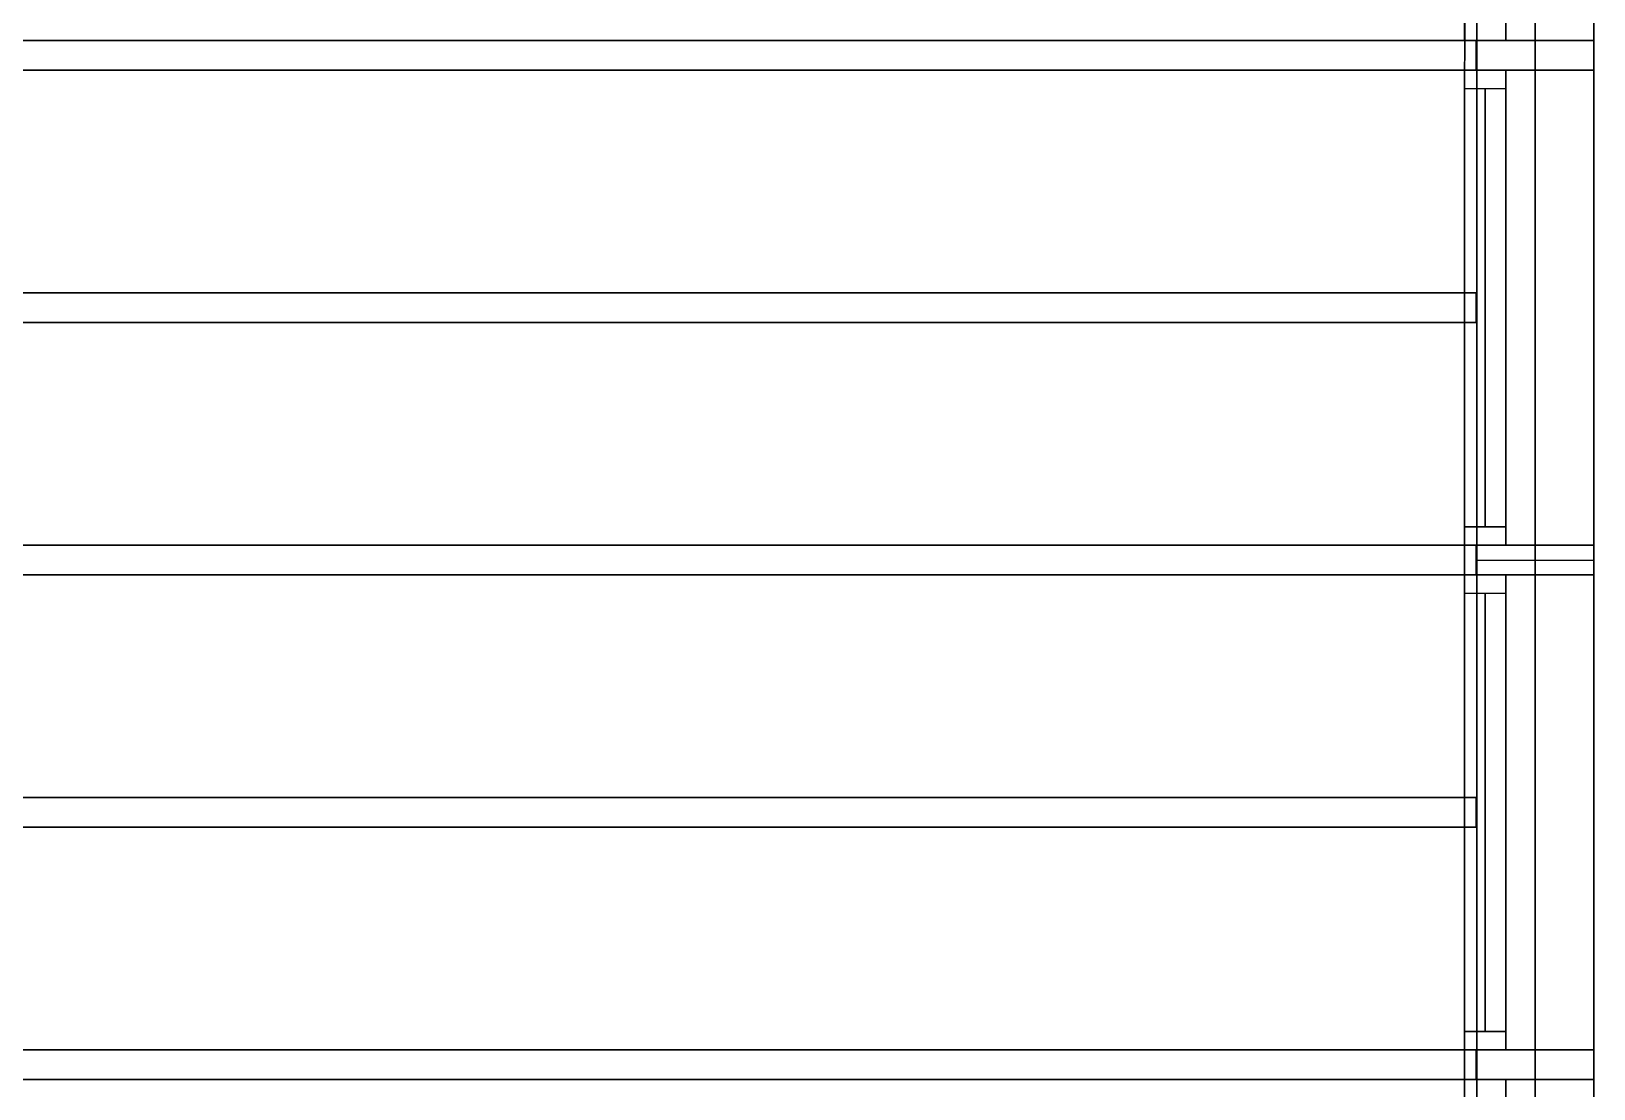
# Model space of a CAD drawing. Header units: millimetres. Extents: x 1429 to 3422, y 966 to 3043.
# Drawn here: x 3081.5 to 3422.3, y 2473.4 to 2703.9 of the extents above; entities that cross this region are included whole.
import ezdxf

# ---------------------------------------------------------------- set-up
doc = ezdxf.new("R2010")
doc.units = ezdxf.units.MM
doc.header["$MEASUREMENT"] = 0
for name, color, linetype in [('3D_BASE HORMIGON', 7, 'Continuous'), ('3D_CARPINTER_A', 7, 'Continuous'), ('3D_CUBIERTA', 7, 'Continuous'), ('3D_MURO', 1, 'Continuous'), ('3D_PILARES', 2, 'Continuous'), ('3D_PISO', 7, 'Continuous'), ('3D_VIDRIO', 131, 'Continuous'), ('3D_VIGAS', 5, 'Continuous')]:
    doc.layers.add(name, color=color, linetype=linetype)

msp = doc.modelspace()

# ---------------------------------------------------------------- linework, layer by layer
at = {"layer": '3D_BASE HORMIGON'}
for p, q in [((3422.29, 2698.63, 270), (3422.29, 2698.63, 90)), ((3396.79, 2588.63, 270), (3396.79, 2588.63, 300)), ((3396.79, 2588.63, 300), (3422.29, 2588.63, 300)), ((3396.79, 2588.63, 270), (3422.29, 2588.63, 270)), ((3422.29, 2588.63, 270), (3422.29, 2588.63, 300))]:
    msp.add_line(p, q, dxfattribs=at)
for points in [[(3422.29, 3042.63), (3422.29, 2354.63), (2872.29, 2354.63), (2872.29, 2601.13), (2846.79, 2601.13), (2846.79, 2602.63), (2534.29, 2602.63), (2534.29, 2822.63), (2734.29, 2822.63), (2734.29, 3042.63), (3422.29, 3042.63)], [(3422.29, 3042.63), (3422.29, 2354.63)], [(3422.29, 2354.63), (3422.29, 3042.63)], [(3422.29, 3042.63), (3422.29, 2354.63)], [(3396.79, 2822.63), (3396.79, 2354.63)], [(3422.29, 2822.63), (3422.29, 2354.63)]]:
    msp.add_lwpolyline(points, dxfattribs=at)
for points in [[(3396.79, 2822.63, 270), (3396.79, 2588.63, 270), (3396.79, 2354.63, 270)], [(3396.79, 2354.63, 300), (3396.79, 2588.63, 300), (3396.79, 2822.63, 300)], [(3409.54, 2822.63, 300), (3409.54, 2588.63, 300), (3409.54, 2354.63, 300)], [(3409.54, 2354.63, 270), (3409.54, 2588.63, 270), (3409.54, 2822.63, 270)], [(3422.29, 2354.63, 300), (3422.29, 2588.63, 300), (3422.29, 2822.63, 300)], [(3422.29, 2822.63, 270), (3422.29, 2588.63, 270), (3422.29, 2354.63, 270)]]:
    msp.add_open_spline(points, degree=2, dxfattribs=at)
at = {"layer": '3D_CARPINTER_A'}
msp.add_polyline3d([(1457.29, 1914.63, 432.63), (1457.29, 1722.63, 432.63), (1657.29, 1722.63, 465.35), (1657.29, 1716.63, 465.35), (1689.23, 1716.63, 470.58), (1689.79, 1500.13, 470.67), (2294.09, 1500.13, 569.56), (2296.79, 1940.96, 570), (2844.09, 1940.13, 659.69), (2846.79, 2380.96, 660), (3394.09, 2380.13, 749.62), (3394.15, 3014.73, 749.57), (2759.79, 3017.13, 645.76), (2759.79, 2794.63, 645.76), (2562.29, 2794.63, 613.45), (2562.29, 2577.13, 613.45), (2209.79, 2577.13, 555.76), (2209.79, 2356.13, 555.76), (2010.79, 2356.13, 523.2), (2010.79, 2136.13, 523.2), (1657.29, 2136.13, 465.35), (1657.29, 1914.63, 465.35), (1457.29, 1914.63, 432.63)], dxfattribs=at)
for points in [[(3394.09, 2701.88, 751.03), (3394.09, 2710.51, 751.03), (3394.09, 2727.88, 751.03), (3394.09, 2753.63, 751.03), (3394.09, 2779.37, 751.03), (3394.09, 2796.74, 751.03), (3394.09, 2805.38, 751.03)], [(3394.09, 2805.38, 630), (3394.09, 2796.74, 630), (3394.09, 2779.37, 630), (3394.09, 2753.63, 630), (3394.09, 2727.88, 630), (3394.09, 2710.51, 630), (3394.09, 2701.88, 630)], [(3403.09, 2701.88, 751.03), (3403.09, 2710.51, 751.03), (3403.09, 2727.88, 751.03), (3403.09, 2753.63, 751.03), (3403.09, 2779.37, 751.03), (3403.09, 2796.74, 751.03), (3403.09, 2805.38, 751.03)], [(3403.09, 2805.38, 630), (3403.09, 2796.74, 630), (3403.09, 2779.37, 630), (3403.09, 2753.63, 630), (3403.09, 2727.88, 630), (3403.09, 2710.51, 630), (3403.09, 2701.88, 630)], [(3403.09, 2701.88, 751.03), (3400.09, 2701.88, 751.03), (3397.09, 2701.88, 751.03), (3394.09, 2701.88, 751.03)], [(3394.09, 2701.88, 630), (3397.09, 2701.88, 630), (3400.09, 2701.88, 630), (3403.09, 2701.88, 630)], [(3394.09, 2701.88, 630), (3394.09, 2701.88, 710), (3394.09, 2701.88, 671.03), (3394.09, 2701.88, 751.03)], [(3403.09, 2701.88, 630), (3403.09, 2701.88, 710), (3403.09, 2701.88, 671.03), (3403.09, 2701.88, 751.03)], [(3394.09, 2591.88, 751.03), (3394.09, 2600.51, 751.03), (3394.09, 2617.88, 751.03), (3394.09, 2643.63, 751.03), (3394.09, 2669.37, 751.03), (3394.09, 2686.74, 751.03), (3394.09, 2695.38, 751.03)], [(3394.09, 2695.38, 751.03), (3397.09, 2695.38, 751.03), (3400.09, 2695.38, 751.03), (3403.09, 2695.38, 751.03)], [(3394.09, 2695.38, 751.03), (3394.09, 2695.38, 671.03), (3394.09, 2695.38, 710), (3394.09, 2695.38, 630)], [(3394.09, 2695.38, 630), (3397.09, 2695.38, 630), (3400.09, 2695.38, 630), (3403.09, 2695.38, 630)], [(3394.09, 2695.38, 630), (3394.09, 2686.74, 630), (3394.09, 2669.37, 630), (3394.09, 2643.63, 630), (3394.09, 2617.88, 630), (3394.09, 2600.51, 630), (3394.09, 2591.88, 630)], [(3403.09, 2591.88, 751.03), (3403.09, 2600.51, 751.03), (3403.09, 2617.88, 751.03), (3403.09, 2643.63, 751.03), (3403.09, 2669.37, 751.03), (3403.09, 2686.74, 751.03), (3403.09, 2695.38, 751.03)], [(3403.09, 2695.38, 630), (3403.09, 2686.74, 630), (3403.09, 2669.37, 630), (3403.09, 2643.63, 630), (3403.09, 2617.88, 630), (3403.09, 2600.51, 630), (3403.09, 2591.88, 630)], [(3403.09, 2695.38, 751.03), (3403.09, 2695.38, 671.03), (3403.09, 2695.38, 710), (3403.09, 2695.38, 630)], [(3394.09, 2691.37, 633.9), (3397.09, 2691.37, 633.9), (3400.09, 2691.37, 633.9), (3403.09, 2691.37, 633.9)], [(3394.09, 2691.37, 633.9), (3394.09, 2691.37, 707.47), (3394.09, 2691.37, 673.57), (3394.09, 2691.37, 747.13)], [(3394.09, 2691.37, 747.13), (3397.09, 2691.37, 747.13), (3400.09, 2691.37, 747.13), (3403.09, 2691.37, 747.13)], [(3403.09, 2595.88, 747.13), (3403.09, 2603.87, 747.13), (3403.09, 2619.87, 747.13), (3403.09, 2643.63, 747.13), (3403.09, 2667.38, 747.13), (3403.09, 2683.39, 747.13), (3403.09, 2691.37, 747.13)], [(3403.09, 2691.37, 633.9), (3403.09, 2683.39, 633.9), (3403.09, 2667.38, 633.9), (3403.09, 2643.63, 633.9), (3403.09, 2619.87, 633.9), (3403.09, 2603.87, 633.9), (3403.09, 2595.88, 633.9)], [(3403.09, 2691.37, 747.13), (3403.09, 2691.37, 673.57), (3403.09, 2691.37, 707.47), (3403.09, 2691.37, 633.9)], [(3403.09, 2595.88, 747.13), (3400.09, 2595.88, 747.13), (3397.09, 2595.88, 747.13), (3394.09, 2595.88, 747.13)], [(3394.09, 2595.88, 747.13), (3394.09, 2595.88, 673.57), (3394.09, 2595.88, 707.47), (3394.09, 2595.88, 633.9)], [(3394.09, 2595.88, 633.9), (3397.09, 2595.88, 633.9), (3400.09, 2595.88, 633.9), (3403.09, 2595.88, 633.9)], [(3403.09, 2595.88, 633.9), (3403.09, 2595.88, 707.47), (3403.09, 2595.88, 673.57), (3403.09, 2595.88, 747.13)], [(3403.09, 2591.88, 751.03), (3400.09, 2591.88, 751.03), (3397.09, 2591.88, 751.03), (3394.09, 2591.88, 751.03)], [(3394.09, 2591.88, 630), (3397.09, 2591.88, 630), (3400.09, 2591.88, 630), (3403.09, 2591.88, 630)], [(3394.09, 2591.88, 630), (3394.09, 2591.88, 710), (3394.09, 2591.88, 671.03), (3394.09, 2591.88, 751.03)], [(3403.09, 2591.88, 630), (3403.09, 2591.88, 710), (3403.09, 2591.88, 671.03), (3403.09, 2591.88, 751.03)], [(3394.09, 2481.88, 751.03), (3394.09, 2490.51, 751.03), (3394.09, 2507.88, 751.03), (3394.09, 2533.63, 751.03), (3394.09, 2559.37, 751.03), (3394.09, 2576.74, 751.03), (3394.09, 2585.38, 751.03)], [(3394.09, 2585.38, 751.03), (3397.09, 2585.38, 751.03), (3400.09, 2585.38, 751.03), (3403.09, 2585.38, 751.03)], [(3394.09, 2585.38, 751.03), (3394.09, 2585.38, 671.03), (3394.09, 2585.38, 710), (3394.09, 2585.38, 630)], [(3394.09, 2585.38, 630), (3397.09, 2585.38, 630), (3400.09, 2585.38, 630), (3403.09, 2585.38, 630)], [(3394.09, 2585.38, 630), (3394.09, 2576.74, 630), (3394.09, 2559.37, 630), (3394.09, 2533.63, 630), (3394.09, 2507.88, 630), (3394.09, 2490.51, 630), (3394.09, 2481.88, 630)], [(3403.09, 2481.88, 751.03), (3403.09, 2490.51, 751.03), (3403.09, 2507.88, 751.03), (3403.09, 2533.63, 751.03), (3403.09, 2559.37, 751.03), (3403.09, 2576.74, 751.03), (3403.09, 2585.38, 751.03)], [(3403.09, 2585.38, 630), (3403.09, 2576.74, 630), (3403.09, 2559.37, 630), (3403.09, 2533.63, 630), (3403.09, 2507.88, 630), (3403.09, 2490.51, 630), (3403.09, 2481.88, 630)], [(3403.09, 2585.38, 751.03), (3403.09, 2585.38, 671.03), (3403.09, 2585.38, 710), (3403.09, 2585.38, 630)], [(3394.09, 2581.37, 633.9), (3397.09, 2581.37, 633.9), (3400.09, 2581.37, 633.9), (3403.09, 2581.37, 633.9)], [(3394.09, 2581.37, 633.9), (3394.09, 2581.37, 707.47), (3394.09, 2581.37, 673.57), (3394.09, 2581.37, 747.13)], [(3394.09, 2581.37, 747.13), (3397.09, 2581.37, 747.13), (3400.09, 2581.37, 747.13), (3403.09, 2581.37, 747.13)], [(3403.09, 2485.88, 747.13), (3403.09, 2493.87, 747.13), (3403.09, 2509.87, 747.13), (3403.09, 2533.63, 747.13), (3403.09, 2557.38, 747.13), (3403.09, 2573.39, 747.13), (3403.09, 2581.37, 747.13)], [(3403.09, 2581.37, 633.9), (3403.09, 2573.39, 633.9), (3403.09, 2557.38, 633.9), (3403.09, 2533.63, 633.9), (3403.09, 2509.87, 633.9), (3403.09, 2493.87, 633.9), (3403.09, 2485.88, 633.9)], [(3403.09, 2581.37, 747.13), (3403.09, 2581.37, 673.57), (3403.09, 2581.37, 707.47), (3403.09, 2581.37, 633.9)], [(3403.09, 2485.88, 747.13), (3400.09, 2485.88, 747.13), (3397.09, 2485.88, 747.13), (3394.09, 2485.88, 747.13)], [(3394.09, 2485.88, 747.13), (3394.09, 2485.88, 673.57), (3394.09, 2485.88, 707.47), (3394.09, 2485.88, 633.9)], [(3394.09, 2485.88, 633.9), (3397.09, 2485.88, 633.9), (3400.09, 2485.88, 633.9), (3403.09, 2485.88, 633.9)], [(3403.09, 2485.88, 633.9), (3403.09, 2485.88, 707.47), (3403.09, 2485.88, 673.57), (3403.09, 2485.88, 747.13)], [(3403.09, 2481.88, 751.03), (3400.09, 2481.88, 751.03), (3397.09, 2481.88, 751.03), (3394.09, 2481.88, 751.03)], [(3394.09, 2481.88, 630), (3397.09, 2481.88, 630), (3400.09, 2481.88, 630), (3403.09, 2481.88, 630)], [(3394.09, 2481.88, 630), (3394.09, 2481.88, 710), (3394.09, 2481.88, 671.03), (3394.09, 2481.88, 751.03)], [(3403.09, 2481.88, 630), (3403.09, 2481.88, 710), (3403.09, 2481.88, 671.03), (3403.09, 2481.88, 751.03)], [(3394.09, 2475.38, 751.03), (3397.09, 2475.38, 751.03), (3400.09, 2475.38, 751.03), (3403.09, 2475.38, 751.03)], [(3394.09, 2475.38, 751.03), (3394.09, 2475.38, 671.03), (3394.09, 2475.38, 710), (3394.09, 2475.38, 630)], [(3394.09, 2475.38, 630), (3397.09, 2475.38, 630), (3400.09, 2475.38, 630), (3403.09, 2475.38, 630)], [(3403.09, 2475.38, 751.03), (3403.09, 2475.38, 671.03), (3403.09, 2475.38, 710), (3403.09, 2475.38, 630)]]:
    msp.add_open_spline(points, degree=3, dxfattribs=at)
for points, knots in [([(3394.09, 2595.88, 633.9), (3394.09, 2603.19, 633.9), (3394.09, 2619.2, 633.9), (3394.09, 2643.63, 633.9), (3394.09, 2668.05, 633.9), (3394.09, 2684.06, 633.9), (3394.09, 2691.37, 633.9)], [-423, -423, -423, -423, -401.125, -375.25, -349.375, -327.5, -327.5, -327.5, -327.5]), ([(3394.09, 2691.37, 747.13), (3394.09, 2684.06, 747.13), (3394.09, 2668.05, 747.13), (3394.09, 2643.63, 747.13), (3394.09, 2619.2, 747.13), (3394.09, 2603.19, 747.13), (3394.09, 2595.88, 747.13)], [-95.5, -95.5, -95.5, -95.5, -73.625, -47.75, -21.875, 0, 0, 0, 0]), ([(3394.09, 2485.88, 633.9), (3394.09, 2493.19, 633.9), (3394.09, 2509.2, 633.9), (3394.09, 2533.63, 633.9), (3394.09, 2558.05, 633.9), (3394.09, 2574.06, 633.9), (3394.09, 2581.37, 633.9)], [-423, -423, -423, -423, -401.125, -375.25, -349.375, -327.5, -327.5, -327.5, -327.5]), ([(3394.09, 2581.37, 747.13), (3394.09, 2574.06, 747.13), (3394.09, 2558.05, 747.13), (3394.09, 2533.63, 747.13), (3394.09, 2509.2, 747.13), (3394.09, 2493.19, 747.13), (3394.09, 2485.88, 747.13)], [-95.5, -95.5, -95.5, -95.5, -73.625, -47.75, -21.875, 0, 0, 0, 0]), ([(3394.09, 2380.13, 751.03), (3394.09, 2388.76, 751.03), (3394.09, 2401, 751.03), (3394.09, 2416.42, 751.03), (3394.09, 2427.75, 751.03), (3394.09, 2439.08, 751.03), (3394.09, 2454.5, 751.03), (3394.09, 2466.74, 751.03), (3394.09, 2475.38, 751.03)], [0, 0, 0, 0, 25.875, 38.8125, 51.75, 64.6875, 77.625, 103.5, 103.5, 103.5, 103.5]), ([(3394.09, 2475.38, 630), (3394.09, 2466.74, 630), (3394.09, 2454.5, 630), (3394.09, 2439.08, 630), (3394.09, 2427.75, 630), (3394.09, 2416.42, 630), (3394.09, 2401, 630), (3394.09, 2388.76, 630), (3394.09, 2380.13, 630)], [343.5, 343.5, 343.5, 343.5, 369.375, 382.3125, 395.25, 408.1875, 421.125, 447, 447, 447, 447]), ([(3403.09, 2380.13, 751.03), (3403.09, 2388.76, 751.03), (3403.09, 2401, 751.03), (3403.09, 2416.42, 751.03), (3403.09, 2427.75, 751.03), (3403.09, 2439.08, 751.03), (3403.09, 2454.5, 751.03), (3403.09, 2466.74, 751.03), (3403.09, 2475.38, 751.03)], [0, 0, 0, 0, 25.875, 38.8125, 51.75, 64.6875, 77.625, 103.5, 103.5, 103.5, 103.5]), ([(3403.09, 2475.38, 630), (3403.09, 2466.74, 630), (3403.09, 2454.5, 630), (3403.09, 2439.08, 630), (3403.09, 2427.75, 630), (3403.09, 2416.42, 630), (3403.09, 2401, 630), (3403.09, 2388.76, 630), (3403.09, 2380.13, 630)], [343.5, 343.5, 343.5, 343.5, 369.375, 382.3125, 395.25, 408.1875, 421.125, 447, 447, 447, 447])]:
    msp.add_open_spline(points, degree=3, knots=knots, dxfattribs=at)
at = {"layer": '3D_CUBIERTA', "extrusion": (0, 7.89606e-05, 1)}
for points in [[(3394.09, 2380.07), (3394.15, 3014.67)], [(3394.15, 3014.67), (3394.09, 2380.07)]]:
    msp.add_lwpolyline(points, dxfattribs=at)
at = {"layer": '3D_CUBIERTA'}
for points in [[(3422.29, 2354.63, 757.17), (3422.29, 2698.63, 757.17), (3422.29, 3042.63, 757.17)], [(3422.29, 3042.63, 762.17), (3422.29, 2698.63, 762.17), (3422.29, 2354.63, 762.17)]]:
    msp.add_open_spline(points, degree=2, dxfattribs=at)
at = {"layer": '3D_MURO', "extrusion": (-0.161489, 0, 0.986875)}
msp.add_lwpolyline([(-1942.63, 1479.65), (-1694.63, 1479.65), (-1694.63, 1710.68), (-1474.63, 1710.68), (-1474.63, 2384.53), (-1914.63, 2384.53), (-1914.63, 2941.84), (-2354.63, 2941.84), (-2354.63, 3499.16), (-3042.63, 3499.16), (-3042.63, 2802.01), (-2822.63, 2802.01), (-2822.63, 2599.35), (-2602.63, 2599.35), (-2602.63, 2244.69), (-2382.63, 2244.69), (-2382.63, 2042.03), (-2162.63, 2042.03), (-2162.63, 1682.31), (-1942.63, 1682.31), (-1942.63, 1479.65)], dxfattribs=at)
at = {"layer": '3D_MURO'}
for points in [[(3396.79, 2380.13), (3396.79, 3014.63)], [(3422.29, 3014.63), (3422.29, 2380.13)]]:
    msp.add_lwpolyline(points, dxfattribs=at)
for points, degree in [([(3396.79, 2380.13, 630), (3396.79, 2697.38, 630), (3396.79, 3014.63, 630)], 2), ([(3422.29, 3014.63, 630), (3422.29, 2697.38, 630), (3422.29, 2380.13, 630)], 2), ([(3422.29, 2822.63, 300), (3422.29, 2666.63, 300), (3422.29, 2510.63, 300), (3422.29, 2354.63, 300)], 3)]:
    msp.add_open_spline(points, degree=degree, dxfattribs=at)
at = {"layer": '3D_MURO', "extrusion": (8.77861e-07, -2.57739e-16, -1)}
msp.add_open_spline([(3396.79, 2354.63, 300), (3396.79, 2510.63, 300), (3396.79, 2666.63, 300), (3396.79, 2822.63, 300)], degree=3, dxfattribs=at)
at = {"layer": '3D_PILARES'}
for p, q in [((3396.79, 2701.88, 630), (3396.79, 2701.88, 750)), ((3422.29, 2701.88, 630), (3422.29, 2701.88, 754.17)), ((3396.79, 2695.38, 630), (3396.79, 2695.38, 750)), ((3422.29, 2695.38, 630), (3422.29, 2695.38, 754.17)), ((3396.79, 2591.88, 630), (3396.79, 2591.88, 750)), ((3422.29, 2591.88, 630), (3422.29, 2591.88, 754.17)), ((3396.79, 2585.38, 630), (3396.79, 2585.38, 750)), ((3422.29, 2585.38, 630), (3422.29, 2585.38, 754.17)), ((3396.79, 2481.88, 630), (3396.79, 2481.88, 750)), ((3422.29, 2481.88, 630), (3422.29, 2481.88, 754.17)), ((3396.79, 2475.38, 630), (3396.79, 2475.38, 750)), ((3422.29, 2475.38, 630), (3422.29, 2475.38, 754.17))]:
    msp.add_line(p, q, dxfattribs=at)
for points in [[(3396.79, 2701.88), (3396.79, 2695.38)], [(3422.29, 2701.88), (3396.79, 2701.88)], [(3422.29, 2695.38), (3422.29, 2701.88)], [(3396.79, 2695.38), (3422.29, 2695.38)], [(3396.79, 2591.88), (3396.79, 2585.38)], [(3422.29, 2591.88), (3396.79, 2591.88)], [(3422.29, 2585.38), (3422.29, 2591.88)], [(3396.79, 2585.38), (3422.29, 2585.38)], [(3396.79, 2481.88), (3396.79, 2475.38)], [(3422.29, 2481.88), (3396.79, 2481.88)], [(3422.29, 2475.38), (3422.29, 2481.88)], [(3396.79, 2475.38), (3422.29, 2475.38)]]:
    msp.add_lwpolyline(points, dxfattribs=at)
for points in [[(3396.79, 2695.38, 750), (3396.79, 2697.54, 750), (3396.79, 2699.71, 750), (3396.79, 2701.88, 750)], [(3396.79, 2701.88, 750), (3405.29, 2701.88, 751.39), (3413.79, 2701.88, 752.78), (3422.29, 2701.88, 754.17)], [(3422.29, 2701.88, 754.17), (3422.29, 2699.71, 754.17), (3422.29, 2697.54, 754.17), (3422.29, 2695.38, 754.17)], [(3422.29, 2695.38, 754.17), (3413.79, 2695.38, 752.78), (3405.29, 2695.38, 751.39), (3396.79, 2695.38, 750)], [(3396.79, 2585.38, 750), (3396.79, 2587.54, 750), (3396.79, 2589.71, 750), (3396.79, 2591.88, 750)], [(3396.79, 2591.88, 750), (3405.29, 2591.88, 751.39), (3413.79, 2591.88, 752.78), (3422.29, 2591.88, 754.17)], [(3422.29, 2591.88, 754.17), (3422.29, 2589.71, 754.17), (3422.29, 2587.54, 754.17), (3422.29, 2585.38, 754.17)], [(3422.29, 2585.38, 754.17), (3413.79, 2585.38, 752.78), (3405.29, 2585.38, 751.39), (3396.79, 2585.38, 750)], [(3396.79, 2475.38, 750), (3396.79, 2477.54, 750), (3396.79, 2479.71, 750), (3396.79, 2481.88, 750)], [(3396.79, 2481.88, 750), (3405.29, 2481.88, 751.39), (3413.79, 2481.88, 752.78), (3422.29, 2481.88, 754.17)], [(3422.29, 2481.88, 754.17), (3422.29, 2479.71, 754.17), (3422.29, 2477.54, 754.17), (3422.29, 2475.38, 754.17)], [(3422.29, 2475.38, 754.17), (3413.79, 2475.38, 752.78), (3405.29, 2475.38, 751.39), (3396.79, 2475.38, 750)]]:
    msp.add_open_spline(points, degree=3, dxfattribs=at)
at = {"layer": '3D_PISO'}
for points in [[(3396.79, 2822.63, 270), (3396.79, 2588.63, 270), (3396.79, 2354.63, 270)], [(3396.79, 2354.63, 300), (3396.79, 2588.63, 300), (3396.79, 2822.63, 300)]]:
    msp.add_open_spline(points, degree=2, dxfattribs=at)
at = {"layer": '3D_VIDRIO'}
for points in [[(3398.59, 2595.88, 633.9), (3398.59, 2625.59, 633.9), (3398.59, 2661.66, 633.9), (3398.59, 2691.37, 633.9)], [(3398.59, 2691.37, 747.13), (3398.59, 2661.66, 747.13), (3398.59, 2625.59, 747.13), (3398.59, 2595.88, 747.13)], [(3398.59, 2595.88, 747.13), (3398.59, 2595.88, 673.57), (3398.59, 2595.88, 707.47), (3398.59, 2595.88, 633.9)], [(3398.59, 2485.88, 633.9), (3398.59, 2515.59, 633.9), (3398.59, 2551.66, 633.9), (3398.59, 2581.37, 633.9)], [(3398.59, 2581.37, 747.13), (3398.59, 2551.66, 747.13), (3398.59, 2515.59, 747.13), (3398.59, 2485.88, 747.13)], [(3398.59, 2485.88, 747.13), (3398.59, 2485.88, 673.57), (3398.59, 2485.88, 707.47), (3398.59, 2485.88, 633.9)]]:
    msp.add_open_spline(points, degree=3, dxfattribs=at)
at = {"layer": '3D_VIDRIO', "extrusion": (-1, 0, 0)}
for points in [[(3398.59, 2691.37, 633.9), (3398.59, 2691.37, 707.47), (3398.59, 2691.37, 673.57), (3398.59, 2691.37, 747.13)], [(3398.59, 2581.37, 633.9), (3398.59, 2581.37, 707.47), (3398.59, 2581.37, 673.57), (3398.59, 2581.37, 747.13)]]:
    msp.add_open_spline(points, degree=3, dxfattribs=at)
at = {"layer": '3D_VIGAS', "extrusion": (-0.161489, -0.000552376, 0.986874)}
for points in [[(3396.79, 2701.88, 750), (3346.2, 2701.88, 741.72), (3215.72, 2701.88, 720.37), (2987.13, 2701.88, 682.97), (2849.64, 2701.88, 660.47), (2773.85, 2701.88, 648.07), (2759.79, 2701.88, 645.76)], [(3396.79, 2646.88, 750), (3346.2, 2646.88, 741.72), (3215.72, 2646.88, 720.37), (2987.13, 2646.88, 682.97), (2849.64, 2646.88, 660.47), (2773.85, 2646.88, 648.07), (2759.79, 2646.88, 645.76)]]:
    msp.add_open_spline(points, degree=3, knots=[1249.646178, 1249.646178, 1249.646178, 1249.646178, 1403.41445, 1480.298587, 1557.182723, 1574.743766, 1574.743766, 1574.743766, 1574.743766], dxfattribs=at)
at = {"layer": '3D_VIGAS'}
for points, knots in [([(2759.79, 2701.88, 600.76), (2770.41, 2701.88, 602.5), (2842.7, 2701.88, 614.33), (2977.18, 2701.88, 636.34), (3208.27, 2701.88, 674.15), (3342.56, 2701.88, 696.13), (3396.54, 2701.88, 704.96)], [915.829863, 915.829863, 915.829863, 915.829863, 929.109634, 1005.99377, 1082.877906, 1236.646178, 1236.646178, 1236.646178, 1236.646178]), ([(3396.54, 2695.38, 704.96), (3342.56, 2695.38, 696.13), (3208.27, 2695.38, 674.15), (2977.18, 2695.38, 636.34), (2842.7, 2695.38, 614.33), (2770.41, 2695.38, 602.5), (2759.79, 2695.38, 600.76)], [0, 0, 0, 0, 153.768272, 230.652408, 307.536545, 320.816316, 320.816316, 320.816316, 320.816316]), ([(2759.79, 2695.38, 645.76), (2773.85, 2695.38, 648.07), (2849.64, 2695.38, 660.47), (2987.13, 2695.38, 682.97), (3215.72, 2695.38, 720.37), (3346.2, 2695.38, 741.72), (3396.79, 2695.38, 750)], [2161.194768, 2161.194768, 2161.194768, 2161.194768, 2178.755812, 2255.639948, 2332.524084, 2486.292356, 2486.292356, 2486.292356, 2486.292356]), ([(2759.79, 2646.88, 600.76), (2770.41, 2646.88, 602.5), (2842.7, 2646.88, 614.33), (2977.18, 2646.88, 636.34), (3208.27, 2646.88, 674.15), (3342.56, 2646.88, 696.13), (3396.54, 2646.88, 704.96)], [915.829863, 915.829863, 915.829863, 915.829863, 929.109634, 1005.99377, 1082.877906, 1236.646178, 1236.646178, 1236.646178, 1236.646178]), ([(3396.54, 2640.38, 704.96), (3342.56, 2640.38, 696.13), (3208.27, 2640.38, 674.15), (2977.18, 2640.38, 636.34), (2842.7, 2640.38, 614.33), (2770.41, 2640.38, 602.5), (2759.79, 2640.38, 600.76)], [0, 0, 0, 0, 153.768272, 230.652408, 307.536545, 320.816316, 320.816316, 320.816316, 320.816316]), ([(2759.79, 2640.38, 645.76), (2773.85, 2640.38, 648.07), (2849.64, 2640.38, 660.47), (2987.13, 2640.38, 682.97), (3215.72, 2640.38, 720.37), (3346.2, 2640.38, 741.72), (3396.79, 2640.38, 750)], [2161.194768, 2161.194768, 2161.194768, 2161.194768, 2178.755812, 2255.639948, 2332.524084, 2486.292356, 2486.292356, 2486.292356, 2486.292356]), ([(2759.79, 2591.88, 600.76), (2770.41, 2591.88, 602.5), (2842.7, 2591.88, 614.33), (2977.18, 2591.88, 636.34), (3208.27, 2591.88, 674.15), (3342.56, 2591.88, 696.13), (3396.54, 2591.88, 704.96)], [915.829863, 915.829863, 915.829863, 915.829863, 929.109634, 1005.99377, 1082.877906, 1236.646178, 1236.646178, 1236.646178, 1236.646178]), ([(3396.54, 2585.38, 704.96), (3342.56, 2585.38, 696.13), (3208.27, 2585.38, 674.15), (2977.18, 2585.38, 636.34), (2842.7, 2585.38, 614.33), (2770.41, 2585.38, 602.5), (2759.79, 2585.38, 600.76)], [0, 0, 0, 0, 153.768272, 230.652408, 307.536545, 320.816316, 320.816316, 320.816316, 320.816316]), ([(2759.79, 2585.38, 645.76), (2773.85, 2585.38, 648.07), (2849.64, 2585.38, 660.47), (2987.13, 2585.38, 682.97), (3215.72, 2585.38, 720.37), (3346.2, 2585.38, 741.72), (3396.79, 2585.38, 750)], [2161.194768, 2161.194768, 2161.194768, 2161.194768, 2178.755812, 2255.639948, 2332.524084, 2486.292356, 2486.292356, 2486.292356, 2486.292356]), ([(3396.79, 2536.88, 750), (3346.2, 2536.88, 741.72), (3215.72, 2536.88, 720.37), (2987.13, 2536.88, 682.97), (2802.04, 2536.88, 652.68), (2647.79, 2536.88, 627.44), (2531.22, 2536.88, 608.36), (2448.91, 2536.88, 594.89), (2386.01, 2536.88, 584.6), (2339.96, 2536.88, 577.06), (2307.76, 2536.88, 571.8), (2283.07, 2536.88, 567.76), (2264.7, 2536.88, 564.75), (2251.64, 2536.88, 562.61), (2239.33, 2536.88, 560.6), (2227.79, 2536.88, 558.71), (2218.84, 2536.88, 557.25), (2212.1, 2536.88, 556.14), (2208.87, 2536.88, 555.61), (2207.29, 2536.88, 555.35)], [1249.646178, 1249.646178, 1249.646178, 1249.646178, 1403.41445, 1480.298587, 1557.182723, 1634.066859, 1672.508927, 1710.950995, 1749.393063, 1768.614097, 1787.835131, 1807.056165, 1816.666682, 1826.277199, 1835.887716, 1845.498233, 1855.10875, 1859.914009, 1864.719267, 1864.719267, 1864.719267, 1864.719267]), ([(2207.29, 2536.88, 510.35), (2208.87, 2536.88, 510.61), (2212.03, 2536.88, 511.13), (2218.34, 2536.88, 512.16), (2226.77, 2536.88, 513.54), (2237.7, 2536.88, 515.33), (2249.43, 2536.88, 517.25), (2261.93, 2536.88, 519.3), (2279.58, 2536.88, 522.18), (2303.42, 2536.88, 526.09), (2334.67, 2536.88, 531.2), (2379.57, 2536.88, 538.55), (2441.24, 2536.88, 548.64), (2522.39, 2536.88, 561.92), (2637.84, 2536.88, 580.81), (2791.5, 2536.88, 605.95), (2977.18, 2536.88, 636.34), (3208.27, 2536.88, 674.15), (3342.56, 2536.88, 696.13), (3396.54, 2536.88, 704.96)], [621.573089, 621.573089, 621.573089, 621.573089, 626.378348, 631.183606, 640.794123, 650.40464, 660.015157, 669.625674, 679.236191, 698.457225, 717.678259, 736.899293, 775.341361, 813.783429, 852.225497, 929.109634, 1005.99377, 1082.877906, 1236.646178, 1236.646178, 1236.646178, 1236.646178]), ([(2207.29, 2530.38, 555.35), (2208.87, 2530.38, 555.61), (2212.1, 2530.38, 556.14), (2218.84, 2530.38, 557.25), (2227.79, 2530.38, 558.71), (2239.33, 2530.38, 560.6), (2251.64, 2530.38, 562.61), (2264.7, 2530.38, 564.75), (2283.07, 2530.38, 567.76), (2307.76, 2530.38, 571.8), (2339.96, 2530.38, 577.06), (2386.01, 2530.38, 584.6), (2448.91, 2530.38, 594.89), (2531.22, 2530.38, 608.36), (2647.79, 2530.38, 627.44), (2802.04, 2530.38, 652.68), (2987.13, 2530.38, 682.97), (3215.72, 2530.38, 720.37), (3346.2, 2530.38, 741.72), (3396.79, 2530.38, 750)], [1871.219267, 1871.219267, 1871.219267, 1871.219267, 1876.024526, 1880.829784, 1890.440301, 1900.050818, 1909.661335, 1919.271852, 1928.882369, 1948.103403, 1967.324437, 1986.545471, 2024.987539, 2063.429608, 2101.871676, 2178.755812, 2255.639948, 2332.524084, 2486.292356, 2486.292356, 2486.292356, 2486.292356]), ([(3396.54, 2530.38, 704.96), (3342.56, 2530.38, 696.13), (3208.27, 2530.38, 674.15), (2977.18, 2530.38, 636.34), (2791.5, 2530.38, 605.95), (2637.84, 2530.38, 580.81), (2522.39, 2530.38, 561.92), (2441.24, 2530.38, 548.64), (2379.57, 2530.38, 538.55), (2334.67, 2530.38, 531.2), (2303.42, 2530.38, 526.09), (2279.58, 2530.38, 522.18), (2261.93, 2530.38, 519.3), (2249.43, 2530.38, 517.25), (2237.7, 2530.38, 515.33), (2226.77, 2530.38, 513.54), (2218.34, 2530.38, 512.16), (2212.03, 2530.38, 511.13), (2208.87, 2530.38, 510.61), (2207.29, 2530.38, 510.35)], [0, 0, 0, 0, 153.768272, 230.652408, 307.536545, 384.420681, 422.862749, 461.304817, 499.746885, 518.967919, 538.188953, 557.409987, 567.020504, 576.631021, 586.241538, 595.852055, 605.462572, 610.267831, 615.073089, 615.073089, 615.073089, 615.073089]), ([(3396.79, 2481.88, 750), (3346.2, 2481.88, 741.72), (3215.72, 2481.88, 720.37), (2987.13, 2481.88, 682.97), (2802.04, 2481.88, 652.68), (2647.79, 2481.88, 627.44), (2531.22, 2481.88, 608.36), (2448.91, 2481.88, 594.89), (2386.01, 2481.88, 584.6), (2339.96, 2481.88, 577.06), (2307.76, 2481.88, 571.8), (2283.07, 2481.88, 567.76), (2264.7, 2481.88, 564.75), (2251.64, 2481.88, 562.61), (2239.33, 2481.88, 560.6), (2227.79, 2481.88, 558.71), (2218.84, 2481.88, 557.25), (2212.1, 2481.88, 556.14), (2208.87, 2481.88, 555.61), (2207.29, 2481.88, 555.35)], [1249.646178, 1249.646178, 1249.646178, 1249.646178, 1403.41445, 1480.298587, 1557.182723, 1634.066859, 1672.508927, 1710.950995, 1749.393063, 1768.614097, 1787.835131, 1807.056165, 1816.666682, 1826.277199, 1835.887716, 1845.498233, 1855.10875, 1859.914009, 1864.719267, 1864.719267, 1864.719267, 1864.719267]), ([(2207.29, 2481.88, 510.35), (2208.87, 2481.88, 510.61), (2212.03, 2481.88, 511.13), (2218.34, 2481.88, 512.16), (2226.77, 2481.88, 513.54), (2237.7, 2481.88, 515.33), (2249.43, 2481.88, 517.25), (2261.93, 2481.88, 519.3), (2279.58, 2481.88, 522.18), (2303.42, 2481.88, 526.09), (2334.67, 2481.88, 531.2), (2379.57, 2481.88, 538.55), (2441.24, 2481.88, 548.64), (2522.39, 2481.88, 561.92), (2637.84, 2481.88, 580.81), (2791.5, 2481.88, 605.95), (2977.18, 2481.88, 636.34), (3208.27, 2481.88, 674.15), (3342.56, 2481.88, 696.13), (3396.54, 2481.88, 704.96)], [621.573089, 621.573089, 621.573089, 621.573089, 626.378348, 631.183606, 640.794123, 650.40464, 660.015157, 669.625674, 679.236191, 698.457225, 717.678259, 736.899293, 775.341361, 813.783429, 852.225497, 929.109634, 1005.99377, 1082.877906, 1236.646178, 1236.646178, 1236.646178, 1236.646178]), ([(2207.29, 2475.38, 555.35), (2208.87, 2475.38, 555.61), (2212.1, 2475.38, 556.14), (2218.84, 2475.38, 557.25), (2227.79, 2475.38, 558.71), (2239.33, 2475.38, 560.6), (2251.64, 2475.38, 562.61), (2264.7, 2475.38, 564.75), (2283.07, 2475.38, 567.76), (2307.76, 2475.38, 571.8), (2339.96, 2475.38, 577.06), (2386.01, 2475.38, 584.6), (2448.91, 2475.38, 594.89), (2531.22, 2475.38, 608.36), (2647.79, 2475.38, 627.44), (2802.04, 2475.38, 652.68), (2987.13, 2475.38, 682.97), (3215.72, 2475.38, 720.37), (3346.2, 2475.38, 741.72), (3396.79, 2475.38, 750)], [1871.219267, 1871.219267, 1871.219267, 1871.219267, 1876.024526, 1880.829784, 1890.440301, 1900.050818, 1909.661335, 1919.271852, 1928.882369, 1948.103403, 1967.324437, 1986.545471, 2024.987539, 2063.429608, 2101.871676, 2178.755812, 2255.639948, 2332.524084, 2486.292356, 2486.292356, 2486.292356, 2486.292356]), ([(3396.54, 2475.38, 704.96), (3342.56, 2475.38, 696.13), (3208.27, 2475.38, 674.15), (2977.18, 2475.38, 636.34), (2791.5, 2475.38, 605.95), (2637.84, 2475.38, 580.81), (2522.39, 2475.38, 561.92), (2441.24, 2475.38, 548.64), (2379.57, 2475.38, 538.55), (2334.67, 2475.38, 531.2), (2303.42, 2475.38, 526.09), (2279.58, 2475.38, 522.18), (2261.93, 2475.38, 519.3), (2249.43, 2475.38, 517.25), (2237.7, 2475.38, 515.33), (2226.77, 2475.38, 513.54), (2218.34, 2475.38, 512.16), (2212.03, 2475.38, 511.13), (2208.87, 2475.38, 510.61), (2207.29, 2475.38, 510.35)], [0, 0, 0, 0, 153.768272, 230.652408, 307.536545, 384.420681, 422.862749, 461.304817, 499.746885, 518.967919, 538.188953, 557.409987, 567.020504, 576.631021, 586.241538, 595.852055, 605.462572, 610.267831, 615.073089, 615.073089, 615.073089, 615.073089])]:
    msp.add_open_spline(points, degree=3, knots=knots, dxfattribs=at)
for points in [[(3396.54, 2701.88, 704.96), (3396.54, 2699.71, 704.96), (3396.54, 2697.54, 704.96), (3396.54, 2695.38, 704.96)], [(3396.79, 2695.38, 750), (3396.79, 2697.54, 750), (3396.79, 2699.71, 750), (3396.79, 2701.88, 750)], [(3396.54, 2646.88, 704.96), (3396.54, 2644.71, 704.96), (3396.54, 2642.54, 704.96), (3396.54, 2640.38, 704.96)], [(3396.79, 2640.38, 750), (3396.79, 2642.54, 750), (3396.79, 2644.71, 750), (3396.79, 2646.88, 750)], [(3396.54, 2591.88, 704.96), (3396.54, 2589.71, 704.96), (3396.54, 2587.54, 704.96), (3396.54, 2585.38, 704.96)], [(3396.79, 2585.38, 750), (3396.79, 2587.54, 750), (3396.79, 2589.71, 750), (3396.79, 2591.88, 750)], [(3396.54, 2536.88, 704.96), (3396.54, 2534.71, 704.96), (3396.54, 2532.54, 704.96), (3396.54, 2530.38, 704.96)], [(3396.79, 2530.38, 750), (3396.79, 2532.54, 750), (3396.79, 2534.71, 750), (3396.79, 2536.88, 750)], [(3396.54, 2481.88, 704.96), (3396.54, 2479.71, 704.96), (3396.54, 2477.54, 704.96), (3396.54, 2475.38, 704.96)], [(3396.79, 2475.38, 750), (3396.79, 2477.54, 750), (3396.79, 2479.71, 750), (3396.79, 2481.88, 750)]]:
    msp.add_open_spline(points, degree=3, dxfattribs=at)
at = {"layer": '3D_VIGAS', "extrusion": (1.1329e-11, 1, -6.08746e-14)}
for points in [[(3396.79, 2701.88, 750), (3396.79, 2701.88, 742.5), (3396.74, 2701.88, 727.49), (3396.62, 2701.88, 712.47), (3396.54, 2701.88, 704.96)], [(3396.79, 2646.88, 750), (3396.79, 2646.88, 742.5), (3396.74, 2646.88, 727.49), (3396.62, 2646.88, 712.47), (3396.54, 2646.88, 704.96)], [(3396.79, 2591.88, 750), (3396.79, 2591.88, 742.5), (3396.74, 2591.88, 727.49), (3396.62, 2591.88, 712.47), (3396.54, 2591.88, 704.96)], [(3396.79, 2536.88, 750), (3396.79, 2536.88, 742.5), (3396.74, 2536.88, 727.49), (3396.62, 2536.88, 712.47), (3396.54, 2536.88, 704.96)], [(3396.79, 2481.88, 750), (3396.79, 2481.88, 742.5), (3396.74, 2481.88, 727.49), (3396.62, 2481.88, 712.47), (3396.54, 2481.88, 704.96)]]:
    msp.add_open_spline(points, degree=3, dxfattribs=at)
at = {"layer": '3D_VIGAS', "extrusion": (0, 1, 0)}
for points in [[(3396.79, 2695.38, 750), (3396.79, 2695.38, 742.5), (3396.74, 2695.38, 727.49), (3396.62, 2695.38, 712.47), (3396.54, 2695.38, 704.96)], [(3396.79, 2640.38, 750), (3396.79, 2640.38, 742.5), (3396.74, 2640.38, 727.49), (3396.62, 2640.38, 712.47), (3396.54, 2640.38, 704.96)], [(3396.79, 2585.38, 750), (3396.79, 2585.38, 742.5), (3396.74, 2585.38, 727.49), (3396.62, 2585.38, 712.47), (3396.54, 2585.38, 704.96)], [(3396.79, 2530.38, 750), (3396.79, 2530.38, 742.5), (3396.74, 2530.38, 727.49), (3396.62, 2530.38, 712.47), (3396.54, 2530.38, 704.96)], [(3396.79, 2475.38, 750), (3396.79, 2475.38, 742.5), (3396.74, 2475.38, 727.49), (3396.62, 2475.38, 712.47), (3396.54, 2475.38, 704.96)]]:
    msp.add_open_spline(points, degree=3, dxfattribs=at)
at = {"layer": '3D_VIGAS', "extrusion": (-0.161488, -0.001457, 0.986874)}
msp.add_open_spline([(3396.79, 2591.88, 750), (3346.2, 2591.88, 741.72), (3215.72, 2591.88, 720.37), (2987.13, 2591.88, 682.97), (2849.64, 2591.88, 660.47), (2773.85, 2591.88, 648.07), (2759.79, 2591.88, 645.76)], degree=3, knots=[1249.646178, 1249.646178, 1249.646178, 1249.646178, 1403.41445, 1480.298587, 1557.182723, 1574.743766, 1574.743766, 1574.743766, 1574.743766], dxfattribs=at)

doc.saveas('drawing.dxf')
